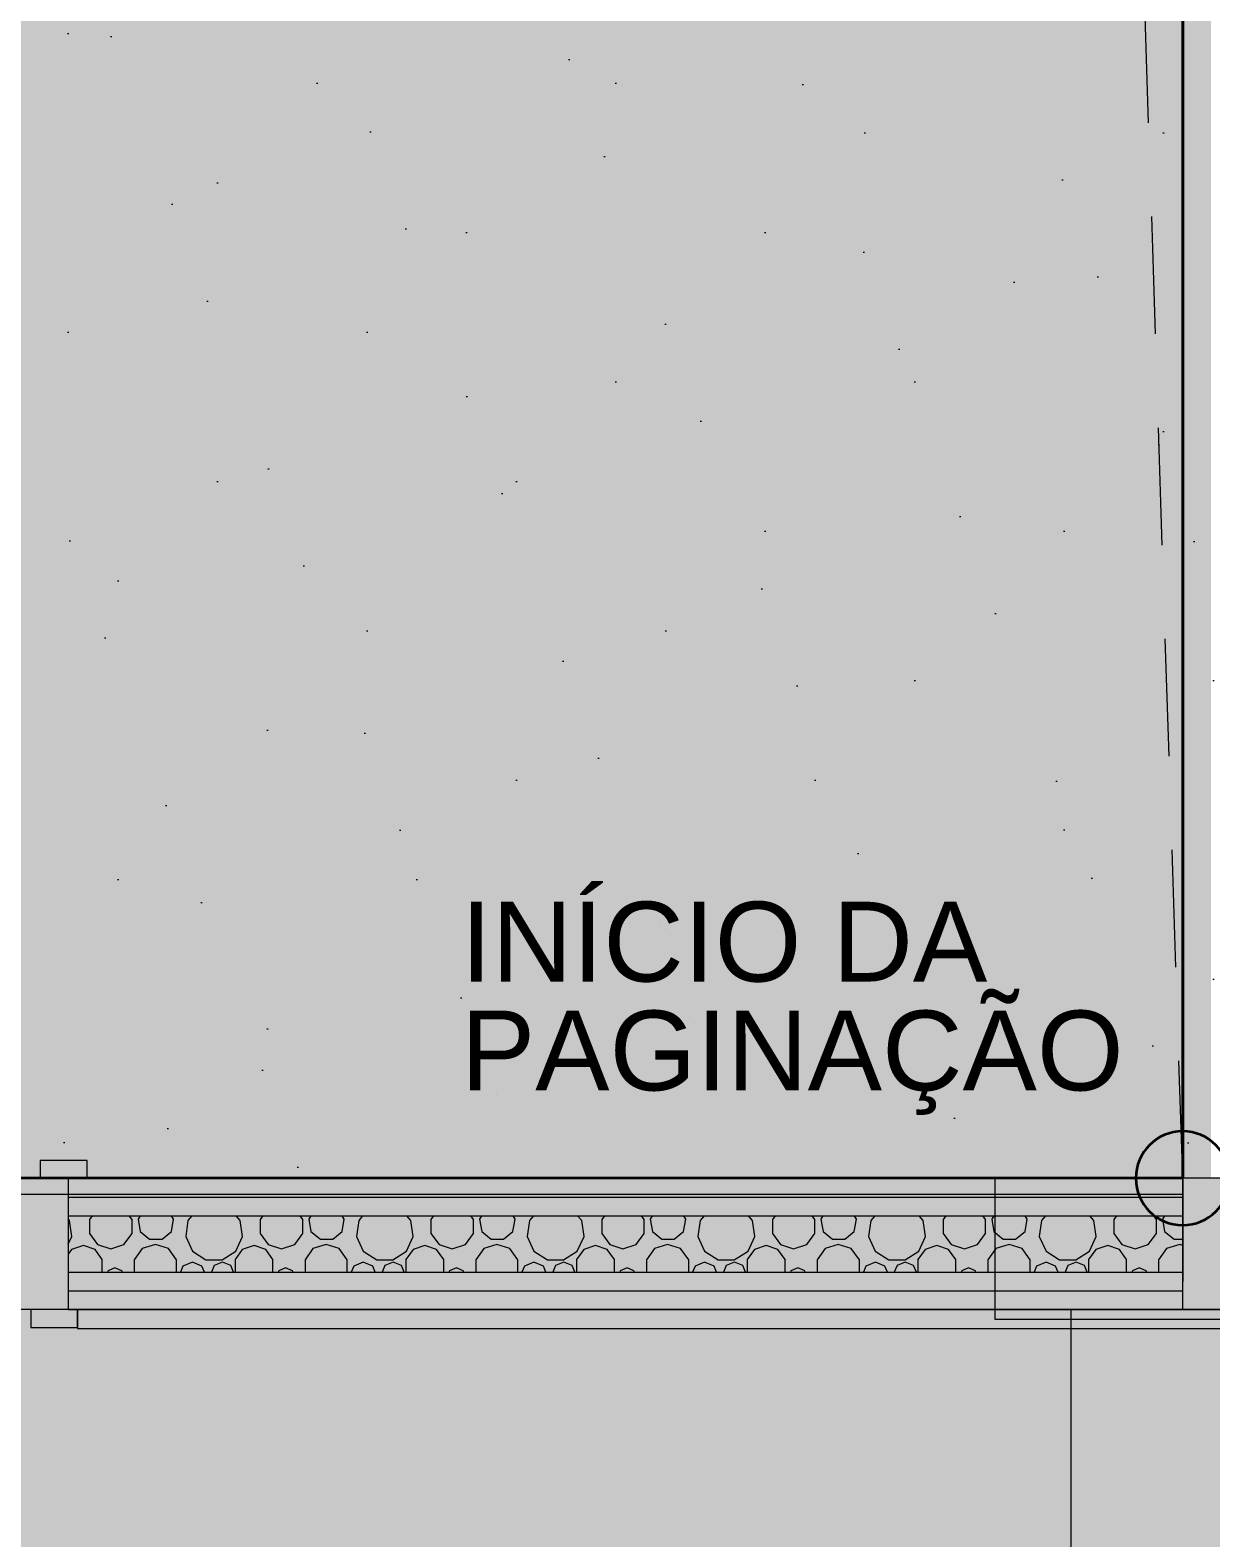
# Model space of a CAD drawing. Header units: metres. Extents: x -77 to -41.1, y -68 to -27.7.
# Drawn here: x -46.922 to -45.664, y -37.483 to -35.877 of the extents above; entities that cross this region are included whole.
import ezdxf
from ezdxf.enums import TextEntityAlignment as Align

# ---------------------------------------------------------------- set-up
doc = ezdxf.new("R2010")
doc.units = ezdxf.units.M
doc.header["$MEASUREMENT"] = 0
doc.linetypes.add('HIDDEN2', pattern=[0.1875, 0.125, -0.0625])
for name, color, linetype in [('Concreto moldado in loco_Pilares.IFC Model', 7, 'Continuous'), ('PAREDE CONSTRUIR', 7, 'Continuous'), ('Portas Archicad', 7, 'Continuous')]:
    doc.layers.add(name, color=color, linetype=linetype)
for name, color, linetype, lineweight in [('Concreto moldado in loco_Pilares.IFC Model_Caneta_No__241', 7, 'Continuous', 13), ('Concreto moldado in loco_Pilares.IFC Model_Caneta_No__4', 7, 'Continuous', 20), ('LAJES.EST_Caneta_No__96', 252, 'Continuous', 0), ('NOTAS PISOS_Caneta_No__98', 7, 'Continuous', 0), ('PAREDE CONSTRUIR_Caneta_No__241', 7, 'Continuous', 13), ('PAREDE CONSTRUIR_Caneta_No__96', 252, 'Continuous', 0), ('PISO - Rodapé_Caneta_No__11', 7, 'Continuous', 5), ('PISO_Caneta_No__1', 7, 'Continuous', 35), ('PISO_Caneta_No__241', 7, 'Continuous', 13), ('Portas Archicad_Caneta_No__241', 7, 'Continuous', 13), ('Portas Archicad_Caneta_No__96', 252, 'Continuous', 0)]:
    doc.layers.add(name, color=color, linetype=linetype, lineweight=lineweight)
for name, color, linetype, lineweight, true_color in [('LAJES.EST_Caneta_No__18', 7, 'Continuous', 0, 0xdfdfdf), ('LAJES.EST_Caneta_No__254', 7, 'Continuous', 0, 0xd1c9ad), ('NOTAS PISOS_Caneta_No__12', 7, 'Continuous', 0, 0x030303), ('PISO_Caneta_No__24', 7, 'Continuous', 40, 0x851f10), ('PISO_Caneta_No__97', 7, 'Continuous', 5, 0x6b6b6b), ('Portas Archicad_Caneta_No__9', 7, 'Continuous', 5, 0x020202), ('ZONA_Caneta_No__56', 7, 'Continuous', 0, 0xffe495)]:
    doc.layers.add(name, color=color, linetype=linetype, lineweight=lineweight, true_color=true_color)
doc.styles.add('GENERATED_STYLE_1', font='arial.ttf')
pattern_1 = [(45, (0, 0.5), (-0.159099, 0.159099), [0, -0.15, 0, -0.225]), (110, (0.5, 0.5), (0.21143084, 0.07695453), [0, -0.11, 0, -0.19])]

# ---------------------------------------------------------------- blocks, each defined once
blk = doc.blocks.new('*X117')
at = {"layer": 'PAREDE CONSTRUIR_Caneta_No__96', "color": 252, "linetype": 'Continuous', "lineweight": 0}
for p, q in [((-46.8798, -37.1451), (-46.8811, -37.1435)), ((-46.8773, -37.1622), (-46.8798, -37.1451)), ((-46.8556, -37.1402), (-46.8585, -37.1442)), ((-46.8585, -37.1442), (-46.8585, -37.159)), ((-46.8131, -37.1442), (-46.8161, -37.1402)), ((-46.8131, -37.159), (-46.8131, -37.1442)), ((-46.8046, -37.1402), (-46.8067, -37.1439)), ((-46.8067, -37.1439), (-46.8044, -37.1568)), ((-46.7712, -37.1568), (-46.7689, -37.1439)), ((-46.7689, -37.1439), (-46.771, -37.1402)), ((-46.7536, -37.1451), (-46.756, -37.1622)), ((-46.7493, -37.1402), (-46.7536, -37.1451)), ((-46.6979, -37.1451), (-46.7022, -37.1402)), ((-46.6954, -37.1622), (-46.6979, -37.1451)), ((-46.6737, -37.1402), (-46.6766, -37.1442)), ((-46.6766, -37.1442), (-46.6766, -37.159)), ((-46.6313, -37.1442), (-46.6342, -37.1402)), ((-46.6313, -37.159), (-46.6313, -37.1442)), ((-46.6227, -37.1402), (-46.6248, -37.1439)), ((-46.6248, -37.1439), (-46.6226, -37.1568)), ((-46.5893, -37.1568), (-46.5871, -37.1439)), ((-46.5871, -37.1439), (-46.5892, -37.1402)), ((-46.5717, -37.1451), (-46.5742, -37.1622)), ((-46.5675, -37.1402), (-46.5717, -37.1451)), ((-46.516, -37.1451), (-46.5203, -37.1402)), ((-46.5136, -37.1622), (-46.516, -37.1451)), ((-46.4919, -37.1402), (-46.4948, -37.1442)), ((-46.4948, -37.1442), (-46.4948, -37.159)), ((-46.4494, -37.1442), (-46.4524, -37.1402)), ((-46.4494, -37.159), (-46.4494, -37.1442)), ((-46.4409, -37.1402), (-46.443, -37.1439)), ((-46.443, -37.1439), (-46.4407, -37.1568)), ((-46.4075, -37.1568), (-46.4052, -37.1439)), ((-46.4052, -37.1439), (-46.4073, -37.1402)), ((-46.3899, -37.1451), (-46.3923, -37.1622)), ((-46.3856, -37.1402), (-46.3899, -37.1451)), ((-46.3342, -37.1451), (-46.3385, -37.1402)), ((-46.3317, -37.1622), (-46.3342, -37.1451)), ((-46.31, -37.1402), (-46.3129, -37.1442)), ((-46.3129, -37.1442), (-46.3129, -37.159)), ((-46.2676, -37.1442), (-46.2705, -37.1402)), ((-46.2676, -37.159), (-46.2676, -37.1442)), ((-46.259, -37.1402), (-46.2611, -37.1439)), ((-46.2611, -37.1439), (-46.2588, -37.1568)), ((-46.2256, -37.1568), (-46.2233, -37.1439)), ((-46.2233, -37.1439), (-46.2255, -37.1402)), ((-46.208, -37.1451), (-46.2105, -37.1622)), ((-46.2038, -37.1402), (-46.208, -37.1451)), ((-46.1523, -37.1451), (-46.1566, -37.1402)), ((-46.1499, -37.1622), (-46.1523, -37.1451)), ((-46.1282, -37.1402), (-46.1311, -37.1442)), ((-46.1311, -37.1442), (-46.1311, -37.159)), ((-46.0857, -37.1442), (-46.0886, -37.1402)), ((-46.0857, -37.159), (-46.0857, -37.1442)), ((-46.0772, -37.1402), (-46.0793, -37.1439)), ((-46.0793, -37.1439), (-46.077, -37.1568)), ((-46.0438, -37.1568), (-46.0415, -37.1439)), ((-46.0415, -37.1439), (-46.0436, -37.1402)), ((-46.0262, -37.1451), (-46.0286, -37.1622)), ((-46.0219, -37.1402), (-46.0262, -37.1451)), ((-45.9705, -37.1451), (-45.9747, -37.1402)), ((-45.968, -37.1622), (-45.9705, -37.1451)), ((-45.9463, -37.1402), (-45.9492, -37.1442)), ((-45.9492, -37.1442), (-45.9492, -37.159)), ((-45.9039, -37.1442), (-45.9068, -37.1402)), ((-45.9039, -37.159), (-45.9039, -37.1442)), ((-45.8953, -37.1402), (-45.8974, -37.1439)), ((-45.8974, -37.1439), (-45.8951, -37.1568)), ((-45.8619, -37.1568), (-45.8596, -37.1439)), ((-45.8596, -37.1439), (-45.8618, -37.1402)), ((-45.8443, -37.1451), (-45.8468, -37.1622)), ((-45.8401, -37.1402), (-45.8443, -37.1451)), ((-45.7886, -37.1451), (-45.7929, -37.1402)), ((-45.7862, -37.1622), (-45.7886, -37.1451)), ((-45.7644, -37.1402), (-45.7674, -37.1442)), ((-45.7674, -37.1442), (-45.7674, -37.159)), ((-45.722, -37.1442), (-45.7249, -37.1402)), ((-45.722, -37.159), (-45.722, -37.1442)), ((-45.7134, -37.1402), (-45.7156, -37.1439)), ((-45.7156, -37.1439), (-45.7133, -37.1568)), ((-46.8811, -37.1706), (-46.8773, -37.1622)), ((-46.8585, -37.159), (-46.8498, -37.1709)), ((-46.8218, -37.1709), (-46.8131, -37.159)), ((-46.8044, -37.1568), (-46.7944, -37.1652)), ((-46.7944, -37.1652), (-46.7812, -37.1652)), ((-46.7812, -37.1652), (-46.7712, -37.1568)), ((-46.756, -37.1622), (-46.7489, -37.1779)), ((-46.7026, -37.1779), (-46.6954, -37.1622)), ((-46.6766, -37.159), (-46.668, -37.1709)), ((-46.6399, -37.1709), (-46.6313, -37.159)), ((-46.6226, -37.1568), (-46.6125, -37.1652)), ((-46.6125, -37.1652), (-46.5994, -37.1652)), ((-46.5994, -37.1652), (-46.5893, -37.1568)), ((-46.5742, -37.1622), (-46.567, -37.1779)), ((-46.5208, -37.1779), (-46.5136, -37.1622)), ((-46.4948, -37.159), (-46.4861, -37.1709)), ((-46.4581, -37.1709), (-46.4494, -37.159)), ((-46.4407, -37.1568), (-46.4306, -37.1652)), ((-46.4306, -37.1652), (-46.4175, -37.1652)), ((-46.4175, -37.1652), (-46.4075, -37.1568)), ((-46.3923, -37.1622), (-46.3852, -37.1779)), ((-46.3389, -37.1779), (-46.3317, -37.1622)), ((-46.3129, -37.159), (-46.3043, -37.1709)), ((-46.2762, -37.1709), (-46.2676, -37.159)), ((-46.2588, -37.1568), (-46.2488, -37.1652)), ((-46.2488, -37.1652), (-46.2357, -37.1652)), ((-46.2357, -37.1652), (-46.2256, -37.1568)), ((-46.2105, -37.1622), (-46.2033, -37.1779)), ((-46.157, -37.1779), (-46.1499, -37.1622)), ((-46.1311, -37.159), (-46.1224, -37.1709)), ((-46.0944, -37.1709), (-46.0857, -37.159)), ((-46.077, -37.1568), (-46.0669, -37.1652)), ((-46.0669, -37.1652), (-46.0538, -37.1652)), ((-46.0538, -37.1652), (-46.0438, -37.1568)), ((-46.0286, -37.1622), (-46.0215, -37.1779)), ((-45.9752, -37.1779), (-45.968, -37.1622)), ((-45.9492, -37.159), (-45.9406, -37.1709)), ((-45.9125, -37.1709), (-45.9039, -37.159)), ((-45.8951, -37.1568), (-45.8851, -37.1652)), ((-45.8851, -37.1652), (-45.872, -37.1652)), ((-45.872, -37.1652), (-45.8619, -37.1568)), ((-45.8468, -37.1622), (-45.8396, -37.1779)), ((-45.7933, -37.1779), (-45.7862, -37.1622)), ((-45.7674, -37.159), (-45.7587, -37.1709)), ((-45.7307, -37.1709), (-45.722, -37.159)), ((-45.7133, -37.1568), (-45.7032, -37.1652)), ((-45.7032, -37.1652), (-45.694, -37.1652)), ((-46.8775, -37.1761), (-46.8811, -37.181)), ((-46.865, -37.172), (-46.8775, -37.1761)), ((-46.8525, -37.1761), (-46.865, -37.172)), ((-46.8448, -37.1867), (-46.8525, -37.1761)), ((-46.8498, -37.1709), (-46.8358, -37.1755)), ((-46.8358, -37.1755), (-46.8218, -37.1709)), ((-46.8022, -37.1752), (-46.8108, -37.1871)), ((-46.7883, -37.1707), (-46.8022, -37.1752)), ((-46.7744, -37.1752), (-46.7883, -37.1707)), ((-46.7658, -37.1871), (-46.7744, -37.1752)), ((-46.7489, -37.1779), (-46.7344, -37.1872)), ((-46.7171, -37.1872), (-46.7026, -37.1779)), ((-46.6957, -37.1761), (-46.7034, -37.1867)), ((-46.6832, -37.172), (-46.6957, -37.1761)), ((-46.6707, -37.1761), (-46.6832, -37.172)), ((-46.663, -37.1867), (-46.6707, -37.1761)), ((-46.668, -37.1709), (-46.654, -37.1755)), ((-46.654, -37.1755), (-46.6399, -37.1709)), ((-46.6204, -37.1752), (-46.6289, -37.1871)), ((-46.6065, -37.1707), (-46.6204, -37.1752)), ((-46.5925, -37.1752), (-46.6065, -37.1707)), ((-46.584, -37.1871), (-46.5925, -37.1752)), ((-46.567, -37.1779), (-46.5525, -37.1872)), ((-46.5353, -37.1872), (-46.5208, -37.1779)), ((-46.5138, -37.1761), (-46.5216, -37.1867)), ((-46.5013, -37.172), (-46.5138, -37.1761)), ((-46.4888, -37.1761), (-46.5013, -37.172)), ((-46.4811, -37.1867), (-46.4888, -37.1761)), ((-46.4861, -37.1709), (-46.4721, -37.1755)), ((-46.4721, -37.1755), (-46.4581, -37.1709)), ((-46.4385, -37.1752), (-46.4471, -37.1871)), ((-46.4246, -37.1707), (-46.4385, -37.1752)), ((-46.4107, -37.1752), (-46.4246, -37.1707)), ((-46.4021, -37.1871), (-46.4107, -37.1752)), ((-46.3852, -37.1779), (-46.3707, -37.1872)), ((-46.3534, -37.1872), (-46.3389, -37.1779)), ((-46.332, -37.1761), (-46.3397, -37.1867)), ((-46.3195, -37.172), (-46.332, -37.1761)), ((-46.307, -37.1761), (-46.3195, -37.172)), ((-46.2992, -37.1867), (-46.307, -37.1761)), ((-46.3043, -37.1709), (-46.2903, -37.1755)), ((-46.2903, -37.1755), (-46.2762, -37.1709)), ((-46.2566, -37.1752), (-46.2652, -37.1871)), ((-46.2427, -37.1707), (-46.2566, -37.1752)), ((-46.2288, -37.1752), (-46.2427, -37.1707)), ((-46.2202, -37.1871), (-46.2288, -37.1752)), ((-46.2033, -37.1779), (-46.1888, -37.1872)), ((-46.1716, -37.1872), (-46.157, -37.1779)), ((-46.1501, -37.1761), (-46.1579, -37.1867)), ((-46.1376, -37.172), (-46.1501, -37.1761)), ((-46.1251, -37.1761), (-46.1376, -37.172)), ((-46.1174, -37.1867), (-46.1251, -37.1761)), ((-46.1224, -37.1709), (-46.1084, -37.1755)), ((-46.1084, -37.1755), (-46.0944, -37.1709)), ((-46.0748, -37.1752), (-46.0834, -37.1871)), ((-46.0609, -37.1707), (-46.0748, -37.1752)), ((-46.047, -37.1752), (-46.0609, -37.1707)), ((-46.0384, -37.1871), (-46.047, -37.1752)), ((-46.0215, -37.1779), (-46.0069, -37.1872)), ((-45.9897, -37.1872), (-45.9752, -37.1779)), ((-45.9683, -37.1761), (-45.976, -37.1867)), ((-45.9558, -37.172), (-45.9683, -37.1761)), ((-45.9433, -37.1761), (-45.9558, -37.172)), ((-45.9355, -37.1867), (-45.9433, -37.1761)), ((-45.9406, -37.1709), (-45.9265, -37.1755)), ((-45.9265, -37.1755), (-45.9125, -37.1709)), ((-45.8929, -37.1752), (-45.9015, -37.1871)), ((-45.879, -37.1707), (-45.8929, -37.1752)), ((-45.8651, -37.1752), (-45.879, -37.1707)), ((-45.8565, -37.1871), (-45.8651, -37.1752)), ((-45.8396, -37.1779), (-45.8251, -37.1872)), ((-45.8078, -37.1872), (-45.7933, -37.1779)), ((-45.7864, -37.1761), (-45.7942, -37.1867)), ((-45.7739, -37.172), (-45.7864, -37.1761)), ((-45.7614, -37.1761), (-45.7739, -37.172)), ((-45.7537, -37.1867), (-45.7614, -37.1761)), ((-45.7587, -37.1709), (-45.7447, -37.1755)), ((-45.7447, -37.1755), (-45.7307, -37.1709)), ((-45.7111, -37.1752), (-45.7197, -37.1871)), ((-45.6972, -37.1707), (-45.7111, -37.1752)), ((-45.694, -37.1717), (-45.6972, -37.1707)), ((-46.8451, -37.2002), (-46.8448, -37.1999)), ((-46.8448, -37.1999), (-46.8448, -37.1867)), ((-46.8387, -37.1987), (-46.8393, -37.2002)), ((-46.8314, -37.1957), (-46.8387, -37.1987)), ((-46.824, -37.1987), (-46.8314, -37.1957)), ((-46.8234, -37.2002), (-46.824, -37.1987)), ((-46.8108, -37.1871), (-46.8108, -37.2002)), ((-46.7658, -37.2002), (-46.7658, -37.1871)), ((-46.7589, -37.1938), (-46.7615, -37.2002)), ((-46.7488, -37.1896), (-46.7589, -37.1938)), ((-46.7387, -37.1938), (-46.7488, -37.1896)), ((-46.736, -37.2002), (-46.7387, -37.1938)), ((-46.7344, -37.1872), (-46.7171, -37.1872)), ((-46.7257, -37.1933), (-46.7286, -37.2002)), ((-46.7169, -37.1896), (-46.7257, -37.1933)), ((-46.708, -37.1933), (-46.7169, -37.1896)), ((-46.7052, -37.2002), (-46.708, -37.1933)), ((-46.7034, -37.1867), (-46.7034, -37.1999)), ((-46.7034, -37.1999), (-46.7032, -37.2002)), ((-46.6632, -37.2002), (-46.663, -37.1999)), ((-46.663, -37.1999), (-46.663, -37.1867)), ((-46.6568, -37.1987), (-46.6574, -37.2002)), ((-46.6495, -37.1957), (-46.6568, -37.1987)), ((-46.6422, -37.1987), (-46.6495, -37.1957)), ((-46.6416, -37.2002), (-46.6422, -37.1987)), ((-46.6289, -37.1871), (-46.6289, -37.2002)), ((-46.584, -37.2002), (-46.584, -37.1871)), ((-46.577, -37.1938), (-46.5797, -37.2002)), ((-46.5669, -37.1896), (-46.577, -37.1938)), ((-46.5568, -37.1938), (-46.5669, -37.1896)), ((-46.5542, -37.2002), (-46.5568, -37.1938)), ((-46.5525, -37.1872), (-46.5353, -37.1872)), ((-46.5439, -37.1933), (-46.5467, -37.2002)), ((-46.535, -37.1896), (-46.5439, -37.1933)), ((-46.5262, -37.1933), (-46.535, -37.1896)), ((-46.5233, -37.2002), (-46.5262, -37.1933)), ((-46.5216, -37.1867), (-46.5216, -37.1999)), ((-46.5216, -37.1999), (-46.5213, -37.2002)), ((-46.4813, -37.2002), (-46.4811, -37.1999)), ((-46.4811, -37.1999), (-46.4811, -37.1867)), ((-46.475, -37.1987), (-46.4756, -37.2002)), ((-46.4676, -37.1957), (-46.475, -37.1987)), ((-46.4603, -37.1987), (-46.4676, -37.1957)), ((-46.4597, -37.2002), (-46.4603, -37.1987)), ((-46.4471, -37.1871), (-46.4471, -37.2002)), ((-46.4021, -37.2002), (-46.4021, -37.1871)), ((-46.3952, -37.1938), (-46.3978, -37.2002)), ((-46.3851, -37.1896), (-46.3952, -37.1938)), ((-46.375, -37.1938), (-46.3851, -37.1896)), ((-46.3723, -37.2002), (-46.375, -37.1938)), ((-46.3707, -37.1872), (-46.3534, -37.1872)), ((-46.362, -37.1933), (-46.3649, -37.2002)), ((-46.3532, -37.1896), (-46.362, -37.1933)), ((-46.3443, -37.1933), (-46.3532, -37.1896)), ((-46.3414, -37.2002), (-46.3443, -37.1933)), ((-46.3397, -37.1867), (-46.3397, -37.1999)), ((-46.3397, -37.1999), (-46.3395, -37.2002)), ((-46.2995, -37.2002), (-46.2992, -37.1999)), ((-46.2992, -37.1999), (-46.2992, -37.1867)), ((-46.2931, -37.1987), (-46.2937, -37.2002)), ((-46.2858, -37.1957), (-46.2931, -37.1987)), ((-46.2785, -37.1987), (-46.2858, -37.1957)), ((-46.2779, -37.2002), (-46.2785, -37.1987)), ((-46.2652, -37.1871), (-46.2652, -37.2002)), ((-46.2202, -37.2002), (-46.2202, -37.1871)), ((-46.2133, -37.1938), (-46.216, -37.2002)), ((-46.2032, -37.1896), (-46.2133, -37.1938)), ((-46.1931, -37.1938), (-46.2032, -37.1896)), ((-46.1905, -37.2002), (-46.1931, -37.1938)), ((-46.1888, -37.1872), (-46.1716, -37.1872)), ((-46.1802, -37.1933), (-46.183, -37.2002)), ((-46.1713, -37.1896), (-46.1802, -37.1933)), ((-46.1624, -37.1933), (-46.1713, -37.1896)), ((-46.1596, -37.2002), (-46.1624, -37.1933)), ((-46.1579, -37.1867), (-46.1579, -37.1999)), ((-46.1579, -37.1999), (-46.1576, -37.2002)), ((-46.1176, -37.2002), (-46.1174, -37.1999)), ((-46.1174, -37.1999), (-46.1174, -37.1867)), ((-46.1113, -37.1987), (-46.1119, -37.2002)), ((-46.1039, -37.1957), (-46.1113, -37.1987)), ((-46.0966, -37.1987), (-46.1039, -37.1957)), ((-46.096, -37.2002), (-46.0966, -37.1987)), ((-46.0834, -37.1871), (-46.0834, -37.2002)), ((-46.0384, -37.2002), (-46.0384, -37.1871)), ((-46.0315, -37.1938), (-46.0341, -37.2002)), ((-46.0214, -37.1896), (-46.0315, -37.1938)), ((-46.0113, -37.1938), (-46.0214, -37.1896)), ((-46.0086, -37.2002), (-46.0113, -37.1938)), ((-46.0069, -37.1872), (-45.9897, -37.1872)), ((-45.9983, -37.1933), (-46.0012, -37.2002)), ((-45.9895, -37.1896), (-45.9983, -37.1933)), ((-45.9806, -37.1933), (-45.9895, -37.1896)), ((-45.9777, -37.2002), (-45.9806, -37.1933)), ((-45.976, -37.1867), (-45.976, -37.1999)), ((-45.976, -37.1999), (-45.9758, -37.2002)), ((-45.9358, -37.2002), (-45.9355, -37.1999)), ((-45.9355, -37.1999), (-45.9355, -37.1867)), ((-45.9294, -37.1987), (-45.93, -37.2002)), ((-45.9221, -37.1957), (-45.9294, -37.1987)), ((-45.9148, -37.1987), (-45.9221, -37.1957)), ((-45.9142, -37.2002), (-45.9148, -37.1987)), ((-45.9015, -37.1871), (-45.9015, -37.2002)), ((-45.8565, -37.2002), (-45.8565, -37.1871)), ((-45.8496, -37.1938), (-45.8523, -37.2002)), ((-45.8395, -37.1896), (-45.8496, -37.1938)), ((-45.8294, -37.1938), (-45.8395, -37.1896)), ((-45.8268, -37.2002), (-45.8294, -37.1938)), ((-45.8251, -37.1872), (-45.8078, -37.1872)), ((-45.8165, -37.1933), (-45.8193, -37.2002)), ((-45.8076, -37.1896), (-45.8165, -37.1933)), ((-45.7987, -37.1933), (-45.8076, -37.1896)), ((-45.7959, -37.2002), (-45.7987, -37.1933)), ((-45.7942, -37.1867), (-45.7942, -37.1999)), ((-45.7942, -37.1999), (-45.7939, -37.2002)), ((-45.7539, -37.2002), (-45.7537, -37.1999)), ((-45.7537, -37.1999), (-45.7537, -37.1867)), ((-45.7475, -37.1987), (-45.7482, -37.2002)), ((-45.7402, -37.1957), (-45.7475, -37.1987)), ((-45.7329, -37.1987), (-45.7402, -37.1957)), ((-45.7323, -37.2002), (-45.7329, -37.1987)), ((-45.7197, -37.1871), (-45.7197, -37.2002))]:
    blk.add_line(p, q, dxfattribs=at)
blk = doc.blocks.new('Sliding Door 26_6')
at = {"layer": 'Portas Archicad_Caneta_No__241', "color": 7, "linetype": 'Continuous', "lineweight": 13}
for p, q in [((-1.5, 0), (-1.52, 0)), ((-1.5, 0), (-1.52, 0)), ((-1.5, 0), (-1.5, -0.02)), ((-1.5, 0), (-1.5, -0.02)), ((-1.5, -0.02), (-1.5, -0.04)), ((-1.5, -0.02), (-1.5, -0.04)), ((-1.5, -0.04), (-1.5, -0.1)), ((-1.5, -0.04), (-1.5, -0.1)), ((-1.5, -0.1), (-1.5, -0.12)), ((-1.5, -0.1), (-1.5, -0.12)), ((-1.5, -0.12), (-1.5, -0.14)), ((-1.5, -0.12), (-1.5, -0.14)), ((-1.5, -0.14), (-1.51, -0.14)), ((-1.5, -0.14), (-1.51, -0.14))]:
    blk.add_line(p, q, dxfattribs=at)
at = {"layer": 'Portas Archicad_Caneta_No__9', "color": 18, "linetype": 'Continuous', "lineweight": 5, "true_color": 0x020202}
for p, q in [((-1.52, 0), (-1.52, 0.019)), ((-1.52, 0.019), (-1.47, 0.019)), ((-1.47, 0.019), (-1.47, 0)), ((-1.47, 0), (-1.52, 0)), ((-1.45, 0), (-1.5, 0)), ((-1.5, 0), (-1.5, -0.14)), ((-1.51, -0.159), (-1.51, -0.14)), ((-1.51, -0.14), (-1.46, -0.14)), ((-1.5, -0.14), (-1.45, -0.14)), ((-1.46, -0.14), (-1.46, -0.159)), ((-1.46, -0.159), (-1.51, -0.159))]:
    blk.add_line(p, q, dxfattribs=at)
at = {"layer": 'Portas Archicad_Caneta_No__96', "color": 252, "linetype": 'Continuous', "lineweight": 0}
for p, q in [((-1.5, 0), (1.5, 0)), ((-1.5, -0.14), (1.5, -0.14))]:
    blk.add_line(p, q, dxfattribs=at)
blk = doc.blocks.new('Símbolo Inclinação 20_12')
at = {"layer": 'NOTAS PISOS_Caneta_No__98', "color": 7, "linetype": 'HIDDEN2', "lineweight": 0}
blk.add_line((0, 0), (4.0498, 0), dxfattribs=at)
at = {"layer": 'NOTAS PISOS_Caneta_No__98', "color": 7, "linetype": 'HIDDEN2', "lineweight": 0, "style": 'GENERATED_STYLE_1'}
blk.add_attdef('txt', text='', height=0.075, dxfattribs=at).set_placement((1.838, -0.1088), align=Align.BOTTOM_LEFT)
blk = doc.blocks.new('símbolo_paginação de piso(1)(1)')
at = {"layer": 'PISO_Caneta_No__24', "linetype": 'Continuous', "lineweight": 0, "true_color": 0x210704}
blk.add_hatch(color=18, dxfattribs=at).paths.add_polyline_path([(2, 2), (0, 2), (0, 0), (2, 0)])
at = {"layer": 'PISO_Caneta_No__1', "color": 7, "linetype": 'Continuous', "lineweight": 35}
for q in [(0, 2), (2, 0)]:
    blk.add_line((0, 0), q, dxfattribs=at)
at = {"layer": 'PISO_Caneta_No__1', "color": 7, "linetype": 'Continuous', "lineweight": 35, "flags": 128}
blk.add_lwpolyline([(2, 2), (0, 2), (0, 0), (2, 0)], close=True, dxfattribs=at)
at = {"layer": 'PISO_Caneta_No__1', "color": 7, "linetype": 'Continuous', "lineweight": 35}
blk.add_circle((0, 0), 0.05, dxfattribs=at)

msp = doc.modelspace()

# ---------------------------------------------------------------- hatches: boundary and pattern name
at = {"layer": 'Concreto moldado in loco_Pilares.IFC Model', "linetype": 'Continuous', "lineweight": 0, "true_color": 0x000000}
msp.add_hatch(color=18, dxfattribs=at).paths.add_polyline_path([(-45.894, -37.1002), (-45.894, -37.2502), (-45.494, -37.2502), (-45.494, -37.1002)])
at = {"layer": 'LAJES.EST_Caneta_No__18', "linetype": 'Continuous', "lineweight": 0, "true_color": 0xdfdfdf}
h = msp.add_hatch(dxfattribs=at)
h.set_pattern_fill('Piso_Externo__0003', color=254, style=0, pattern_type=2)
h.set_pattern_definition([(45, (0, 0.6), (-0.1909188, 0.1909188), [0, -0.18, 0, -0.27]), (110, (0.6, 0.6), (0.253717, 0.09234544), [0, -0.132, 0, -0.228])])
h.paths.add_polyline_path([(-76.514, -65.1016), (-73.814, -65.1016, -0.414214), (-75.814, -67.1016), (-66.814, -67.1016, -0.414214), (-68.814, -65.1016), (-68.814, -62.301), (-68.814, -45.4002, -0.414214), (-66.514, -43.1002), (-65.914, -43.1002), (-65.914, -42.3002), (-66.514, -42.3002), (-66.514, -38.2041), (-65.114, -38.2041), (-65.114, -36.7038), (-66.514, -36.7038), (-66.514, -32.5997), (-65.114, -32.5997), (-56.714, -32.5997), (-53.814, -32.5997), (-44.014, -32.5997), (-44.014, -42.3002), (-53.814, -42.3002), (-53.814, -47.1002), (-44.014, -47.1002), (-44.014, -50.8516), (-45.6136, -50.8516), (-45.6136, -52.3506), (-44.014, -52.3506), (-44.014, -60.3006), (-48.9163, -60.3006), (-48.9163, -61.1006), (-44.3609, -61.1006), (-44.3609, -67.1016), (-44.014, -67.1016), (-41.514, -67.1016), (-41.514, -28.1016), (-41.714, -28.1016), (-41.714, -60.3006), (-43.014, -60.3006), (-43.014, -30.0016), (-66.514, -30.0016), (-66.514, -28.1016), (-76.514, -28.1016)])
h.paths.add_polyline_path([(-73.814, -45.1016), (-76.314, -45.1016), (-76.314, -43.0892), (-75.7984, -43.0908, -0.414214), (-73.8139, -45.0876)], flags=0)
h.paths.add_polyline_path([(-73.814, -45.5846, -0.009328), (-73.814, -45.6604)], flags=0)
h.paths.add_polyline_path([(-52.814, -46.3002), (-52.814, -43.1002), (-44.014, -43.1002), (-44.014, -46.3002)], flags=0)
h.paths.add_polyline_path([(-67.714, -34.1), (-76.314, -34.1), (-76.314, -32.5997), (-67.714, -32.5997)], flags=0)
at = {"layer": 'LAJES.EST_Caneta_No__254', "linetype": 'Continuous', "lineweight": 0, "true_color": 0xd1c9ad}
h = msp.add_hatch(dxfattribs=at)
h.set_pattern_fill('Haie_OD_0003', color=9, style=0, pattern_type=2)
h.set_pattern_definition(pattern_1)
h.paths.add_polyline_path([(-65.114, -47.1002), (-66.514, -47.1002), (-66.514, -60.3006), (-56.514, -60.3006), (-44.014, -60.3006), (-44.014, -56.6006), (-50.5957, -56.6006), (-50.5957, -54.2479), (-52.6157, -54.2479), (-52.6157, -52.5506), (-50.5957, -52.5506), (-45.6136, -52.5506), (-45.6136, -50.8516), (-44.014, -50.8516), (-44.014, -47.1002), (-53.814, -47.1002), (-53.814, -42.3002), (-44.014, -42.3002), (-44.014, -37.1002), (-51.174, -37.1002), (-51.174, -32.5997), (-53.814, -32.5997), (-56.714, -32.5997), (-58.7637, -32.5997), (-58.7637, -34.9038), (-63.464, -34.9038), (-63.464, -36.5038), (-65.114, -36.5038), (-65.114, -38.4037), (-63.464, -38.4037), (-63.464, -42.1002), (-65.114, -42.1002), (-65.114, -42.3002)])
h.paths.add_polyline_path([(-60.5596, -42.1002), (-60.5596, -38.4037), (-58.8637, -38.4037), (-58.8637, -42.1002)], flags=0)
h.paths.add_polyline_path([(-59.064, -48.7001), (-59.064, -47.3002), (-56.714, -47.3002), (-56.714, -48.7001)], flags=0)
at = {"layer": 'LAJES.EST_Caneta_No__96', "linetype": 'Continuous', "lineweight": 0}
h = msp.add_hatch(dxfattribs=at)
h.set_pattern_fill('Haie_OD_0003', color=252, style=0, pattern_type=2)
h.set_pattern_definition(pattern_1)
h.paths.add_polyline_path([(-51.074, -37.1002), (-44.014, -37.1002), (-44.014, -32.5997), (-51.074, -32.5997)])
at = {"layer": 'PAREDE CONSTRUIR', "linetype": 'Continuous', "lineweight": 0, "true_color": 0xffffff}
for points in [[(-45.694, -34.9009), (-45.694, -37.2102), (-45.664, -37.2102), (-45.664, -34.9009)], [(-45.694, -37.1002), (-46.8811, -37.1002), (-46.8811, -37.1202), (-45.694, -37.1202)], [(-46.8811, -37.1402), (-45.694, -37.1402), (-45.694, -37.1202), (-46.8811, -37.1202)], [(-46.8811, -37.2202), (-45.694, -37.2202), (-45.694, -37.2002), (-46.8811, -37.2002)], [(-45.664, -37.2102), (-45.694, -37.2102), (-45.694, -37.2402)], [(-45.664, -37.2102), (-45.694, -37.2402), (-45.664, -37.2402)], [(-46.8811, -37.2202), (-46.8811, -37.2402), (-45.694, -37.2402), (-45.694, -37.2202)]]:
    msp.add_hatch(color=7, dxfattribs=at).paths.add_polyline_path(points)
at = {"layer": 'PISO_Caneta_No__97', "linetype": 'Continuous', "lineweight": 5, "true_color": 0x6b6b6b}
h = msp.add_hatch(dxfattribs=at)
h.set_pattern_fill('Ceramica_200_x_200_0003', color=251, style=0, pattern_type=2)
h.set_pattern_definition([(0, (-53.814, -42.1002), (0, 2), []), (90, (-53.814, -42.1002), (-2, 0), [])])
h.paths.add_polyline_path([(-54.374, -34.9997), (-56.574, -34.9997), (-56.574, -36.5038), (-54.374, -36.5038), (-53.814, -36.5038), (-53.814, -37.2402), (-53.814, -42.1002), (-44.214, -42.1002), (-44.214, -37.2402), (-51.174, -37.2402), (-51.174, -32.7997), (-53.814, -32.7997), (-54.374, -32.7997)])
h = msp.add_hatch(dxfattribs=at)
h.set_pattern_fill('Ceramica_200_x_200_0003', color=251, style=0, pattern_type=2)
h.set_pattern_definition([(0, (-45.694, -37.1002), (0, 2), []), (90, (-45.694, -37.1002), (-2, 0), [])])
h.paths.add_polyline_path([(-45.694, -37.1177), (-51.074, -37.1177), (-51.074, -32.7997), (-45.694, -32.7997)])

# ---------------------------------------------------------------- linework, layer by layer
at = {"layer": 'Concreto moldado in loco_Pilares.IFC Model_Caneta_No__241', "color": 7, "linetype": 'Continuous', "lineweight": 13, "flags": 128}
msp.add_lwpolyline([(-45.894, -37.1002), (-45.894, -37.2502), (-45.494, -37.2502), (-45.494, -37.1002)], close=True, dxfattribs=at)
at = {"layer": 'Concreto moldado in loco_Pilares.IFC Model_Caneta_No__4', "color": 7, "linetype": 'Continuous', "lineweight": 20, "flags": 128}
msp.add_lwpolyline([(-45.894, -37.1002), (-45.894, -37.2502), (-45.494, -37.2502), (-45.494, -37.1002)], close=True, dxfattribs=at)
at = {"layer": 'PAREDE CONSTRUIR_Caneta_No__241', "color": 7, "linetype": 'Continuous', "lineweight": 13}
for p, q in [((-46.8811, -37.1002), (-46.8611, -37.1002)), ((-46.8811, -37.1002), (-46.8811, -37.1202)), ((-46.8811, -37.1202), (-45.694, -37.1202)), ((-46.8811, -37.1202), (-46.8811, -37.1402)), ((-46.8811, -37.1402), (-45.694, -37.1402)), ((-46.8811, -37.1402), (-46.8811, -37.2002)), ((-46.8811, -37.2002), (-45.694, -37.2002)), ((-46.8811, -37.2002), (-46.8811, -37.2202)), ((-46.8811, -37.2202), (-45.694, -37.2202)), ((-46.8811, -37.2202), (-46.8811, -37.2402)), ((-46.8811, -37.2402), (-46.8711, -37.2402))]:
    msp.add_line(p, q, dxfattribs=at)
at = {"layer": 'PAREDE CONSTRUIR_Caneta_No__241', "color": 7, "linetype": 'Continuous', "lineweight": 13, "flags": 128}
for points in [[(-45.694, -34.9009), (-45.694, -37.2102)], [(-45.694, -37.1002), (-46.8811, -37.1002)], [(-45.694, -37.1202), (-45.694, -37.1002)], [(-45.694, -37.1402), (-45.694, -37.1202)], [(-45.694, -37.2002), (-45.694, -37.1402)], [(-45.694, -37.2202), (-45.694, -37.2002)], [(-45.694, -37.2402), (-45.694, -37.2102)], [(-45.694, -37.2402), (-45.694, -37.2202)], [(-46.8811, -37.2402), (-45.694, -37.2402)], [(-45.694, -37.2402), (-44.214, -37.2402)]]:
    msp.add_lwpolyline(points, dxfattribs=at)
at = {"layer": 'PISO - Rodapé_Caneta_No__11', "color": 7, "linetype": 'Continuous', "lineweight": 5}
for p, q in [((-44.214, -37.2402), (-46.8711, -37.2402)), ((-46.8711, -37.2402), (-46.8711, -37.2602)), ((-46.8711, -37.2602), (-44.234, -37.2602))]:
    msp.add_line(p, q, dxfattribs=at)
at = {"layer": 'PISO_Caneta_No__241', "color": 7, "linetype": 'Continuous', "lineweight": 13, "flags": 128}
for points in [[(-54.374, -34.9997), (-56.574, -34.9997), (-56.574, -36.5038), (-54.374, -36.5038), (-53.814, -36.5038), (-53.814, -37.2402), (-53.814, -42.1002), (-44.214, -42.1002), (-44.214, -37.2402), (-51.174, -37.2402), (-51.174, -32.7997), (-53.814, -32.7997), (-54.374, -32.7997)], [(-45.694, -37.1177), (-51.074, -37.1177), (-51.074, -32.7997), (-45.694, -32.7997)]]:
    msp.add_lwpolyline(points, close=True, dxfattribs=at)
at = {"layer": 'ZONA_Caneta_No__56', "color": 41, "linetype": 'Continuous', "lineweight": 0, "true_color": 0xffe495, "flags": 128}
for points in [[(-45.694, -32.8037), (-51.074, -32.8037), (-51.074, -37.1002), (-45.694, -37.1002)], [(-44.214, -37.2402), (-53.814, -37.2402), (-53.814, -42.1002), (-44.214, -42.1002)]]:
    msp.add_lwpolyline(points, close=True, dxfattribs=at)

# ---------------------------------------------------------------- block references
at = {"layer": 'NOTAS PISOS_Caneta_No__98', "color": 7, "linetype": 'HIDDEN2', "lineweight": 0, "xscale": -1, "rotation": 271.8474166991518}
msp.add_blockref('Símbolo Inclinação 20_12', (-45.694, -37.1002), dxfattribs=at)
at = {"layer": 'PAREDE CONSTRUIR', "color": 7, "lineweight": 13}
msp.add_blockref('*X117', (0, 0), dxfattribs=at)
at = {"layer": 'PISO_Caneta_No__1', "color": 7, "linetype": 'Continuous', "lineweight": 35, "xscale": -1}
msp.add_blockref('símbolo_paginação de piso(1)(1)', (-45.694, -37.1002), dxfattribs=at)
at = {"layer": 'Portas Archicad', "color": 252, "linetype": 'Continuous', "lineweight": 0, "xscale": -1}
msp.add_blockref('Sliding Door 26_6', (-48.3811, -37.1002), dxfattribs=at)

# ---------------------------------------------------------------- texts
at = {"layer": 'NOTAS PISOS_Caneta_No__12', "color": 18, "linetype": 'Continuous', "lineweight": 0, "true_color": 0x030303, "insert": (-46.4629, -37.0328), "char_height": 0.085, "attachment_point": 7, "line_spacing_factor": 0.81868, "style": 'GENERATED_STYLE_1'}
msp.add_mtext('\\A1;{\\pql;\\fArial|b0|i0|c0|p0;\\W1.000000;INÍCIO DA\\P\\pql;\\fArial|b0|i0|c0|p0;\\W1.000000;PAGINAÇÃO}', dxfattribs=at)

doc.saveas('drawing.dxf')
